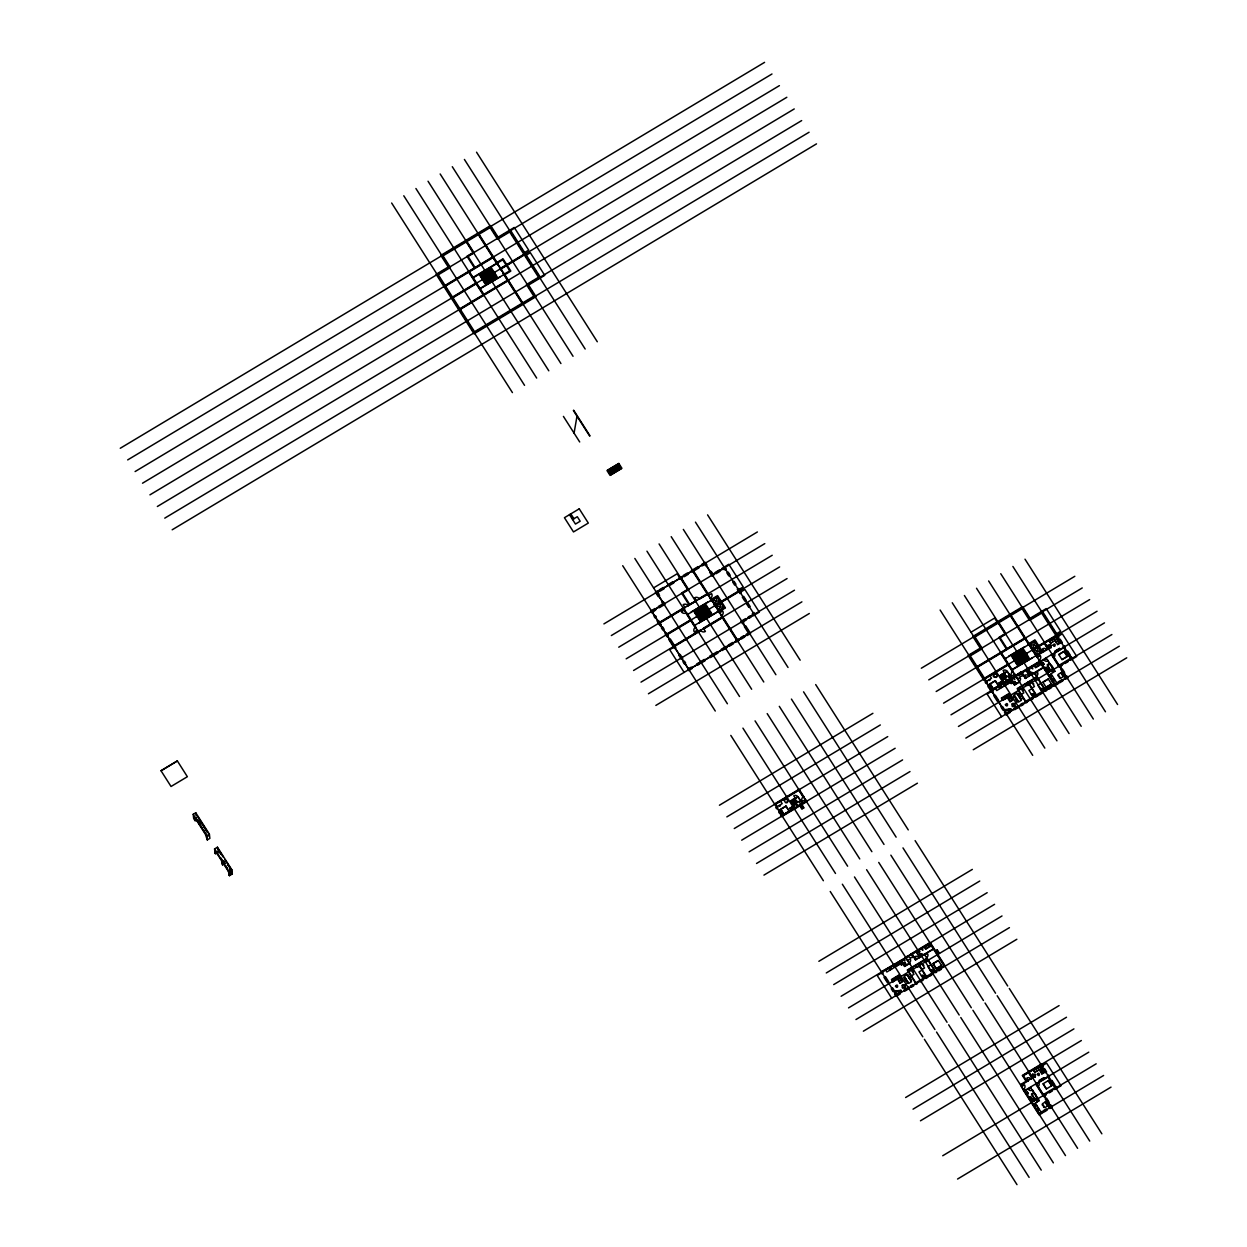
<?xml version="1.0" encoding="UTF-8"?>
<svg xmlns="http://www.w3.org/2000/svg" width="1247" height="1247" viewBox="0 0 1247 1247"><rect width="100%" height="100%" fill="white"/><g stroke="black" fill="none" stroke-linecap="round" stroke-linejoin="round"><path stroke-width="1.5" d="M1032.407 1077.112L1032.454 1074.291M1033.217 1076.551L1033.233 1074.867M1035.384 1076.348L1035.415 1075.085M1048.135 647.817L1048.181 644.995L1051.018 644.902M1048.93 647.255L1048.961 645.572L1051.003 645.463M1051.096 647.053L1051.127 645.79M909.733 977.165L909.219 977.96M910.746 978.755L909.375 978.209M1017.069 699.754L1015.682 699.676L1016.554 698.585M1017.147 693.753L1018.596 694.018M715.357 604.514L717.196 597.173L720.08 601.693L715.357 604.514L712.473 599.994L717.196 597.173M719.067 610.344L720.906 602.987L723.79 607.523L719.067 610.344L716.183 605.808L720.906 602.987M791.705 807.09L790.925 810.238L789.694 808.305L791.705 807.09L792.952 809.038L789.694 808.305M899.274 961.873L898.479 965.022L897.248 963.074L900.505 963.806L886.835 971.99L885.604 970.057M1001.029 681.719L1000.25 684.868L999.018 682.92L1001.029 681.719L1002.276 683.652L999.018 682.92M1009.166 680.426L1008.387 683.574L1007.155 681.626L1010.397 682.358L996.743 690.542L995.496 688.609M1032.797 648.845L1034.62 641.488L1037.504 646.008L1032.797 648.845L1029.913 644.309L1034.62 641.488M1036.506 654.659L1038.33 647.318L1041.214 651.838L1036.506 654.659L1033.623 650.139L1038.33 647.318M1053.762 669.343L1052.982 672.507L1051.751 670.559L1055.009 671.291L1047.979 660.879A2.93 2.821 -6.8 0 1 1044.035 659.928L1046.342 657.699M1038.05 1098.654L1037.27 1101.802L1036.039 1099.854L1039.297 1100.587L1032.5 1090.034M1016.944 700.783L1017.1 701.765L1018.144 701.453M1018.721 694.252L1017.833 694.844M905.634 978.443L904.776 979.596L906.242 979.752M1019.313 695.125L1019.687 696.06L1019.5 695.28M1014.325 695.452L1014.014 696.87L1015.167 696.434M1017.63 700.268L1016.835 701.531M1013.702 695.717L1013.951 696.839M1015.011 697.307L1015.526 696.995M484.35 282.492L490.336 278.892M698.897 619.291L704.898 615.706M1016.336 663.622L1022.322 660.022M906.475 980.126L905.821 981.233L907.161 981.218M1021.137 699.661L1021.792 698.569L1020.638 698.289M1021.527 699.411L1021.698 698.772M1048.322 664.386C1047.044 674.783 1058.656 667.457 1048.727 664.152M909.609 977.726L909.733 977.024M120.258 448.265L764.582 62.35M127.677 459.909L771.987 73.994M445.085 285.438L493.251 256.586M135.097 471.553L779.406 85.638M445.506 286.093L468.747 272.173M496.961 262.416L502.354 259.189L510.179 271.487L504.801 274.714M473.018 277.426L496.602 263.304M497.382 263.055L502.759 259.828M473.221 277.754L496.805 263.631M480.641 276.663L486.127 273.374M486.985 272.859L491.988 269.866M524.644 252.533L528.681 250.117L514.263 227.468L498.083 237.164L490.679 225.504L440.83 255.37L448.25 267.014L436.123 274.278L474.031 333.806L536.007 296.677L528.588 285.033L544.752 275.353L530.334 252.705L526.296 255.136M452.505 297.082L475.746 283.163M500.671 268.245L506.064 265.003M506.734 264.613L523.911 254.326M142.517 483.213L786.826 97.282M452.926 297.737L476.167 283.817M501.091 268.884L506.469 265.658M507.155 265.252L524.332 254.965M491.209 278.377L496.197 275.384M480.033 288.431L500.109 276.85M480.235 288.743L503.804 274.621M504.38 274.059L509.774 270.833M459.925 308.726L483.166 294.806M149.936 494.856L794.245 108.941M460.346 309.381L508.511 280.528M157.356 506.5L801.665 120.585M164.76 518.144L809.085 132.229M172.18 529.788L816.504 143.873M577.096 415.594L574.072 433.13M572.576 519.531L577.299 516.71L580.182 521.23L575.459 524.067L569.489 514.684M161.034 770.693L177.355 760.919L187.362 776.71L171.042 786.483L161.05 770.802L177.355 760.919M193.191 814.322L195.763 812.779L209.371 834.149L209.87 838.374L207.298 839.917L205.365 834.196L194.859 817.705L195.249 820.994L193.69 818.546L193.191 814.322L206.799 835.693L207.298 839.917M197.494 819.638L196.527 820.214L196.387 817.377M196.761 820.588L197.727 820.012M201.936 828.133L202.887 827.556M206.799 835.693L209.371 834.149M207.766 835.771L206.799 836.347L208 836.145M222.527 864.857L221.452 860.508L215.232 850.75L215.637 854.024L215.076 853.166L214.578 848.942L217.461 847.212L231.817 869.736L232.316 873.96L229.432 875.69L228.419 871.435L222.137 861.568L222.527 864.857L225.426 863.127M653.584 587.883L677.152 573.776L679.631 577.657M215.076 853.166L217.976 851.436M218.038 852.589L217.305 853.525M657.387 590.969L655.376 592.169L658.26 596.69M659.211 589.878L663.342 587.415M668.953 584.048L672.959 581.648M678.945 578.062L681.454 576.566M683.309 575.444L687.331 573.043M691.259 570.69L698.164 566.559M701.5 564.548L705.225 562.319L706.909 564.938M657.761 591.53L701.858 565.125M603.907 623.905L757.381 531.97M658.213 592.263L659.601 595.879M660.037 591.172L664.168 588.709M669.779 585.342L673.785 582.941M679.771 579.356L682.28 577.86M684.135 576.738L688.157 574.337M692.085 571.983L698.99 567.853M702.326 565.857L704.711 564.423L705.553 565.748M224.024 861.989L223.057 862.565L224.257 862.347M655.002 608.489L650.669 611.077L651.791 612.838M658.369 606.478L662.796 603.829L661.939 602.472M713.05 573.729L710.961 571.313M715.17 572.451L719.254 570.004M721.982 568.367L728.809 564.283L743.243 586.932L739.206 589.348M655.361 609.066L658.728 607.04M713.409 574.29L722.34 568.944M611.326 635.549L764.801 543.614M655.828 609.783L653.132 612.028M659.195 607.772L664.978 604.312L663.295 601.662M713.861 575.023L712.131 576.067L709.605 572.124M715.996 573.745L720.08 571.297M722.808 569.661L724.258 568.803L725.006 570.004M229.651 870.312L230.586 869.627C231.864 878.293 230.773 866.306 227.687 865.059M228.419 871.435L231.303 869.705L225.021 859.838M229.432 875.69L228.918 871.466L231.817 869.736M230.025 873.492C230.025 865.558 228.934 875.784 230.976 872.916M228.809 874.724L231.693 872.994L231.303 869.705M659.647 622.253L684.665 607.258M687.798 605.387L696.309 600.54M699.24 598.544L707.813 593.401M618.746 647.193L772.22 555.274M660.068 622.892L683.294 608.972M688.001 605.917L696.496 600.82L694.579 597.812A3.429 3.32 -6.8 0 1 699.302 598.872M699.427 599.074L707.548 594.445L708.249 595.536M684.572 609.908L681.439 611.794A3.429 3.32 -6.8 0 0 686.162 612.854M686.427 612.823L684.213 610.001M710.276 598.342L708.421 595.427L711.616 593.65A3.429 3.32 -6.8 0 1 710.478 598.217M711.523 599.215L716.916 595.988L724.741 608.287L719.348 611.513M687.58 614.225L688.453 614.148L687.783 614.553M711.164 600.103L710.478 600.508L711.367 600.431M688.328 613.945L691.415 612.23M707.532 602.441L710.619 600.727M711.928 599.869L717.321 596.643M695.187 613.477L700.674 610.188M701.547 609.658L706.55 606.666M667.067 633.897L690.308 619.977M715.232 605.044L720.626 601.818M721.296 601.413L738.473 591.125M626.165 658.837L779.64 566.917M667.472 634.536L690.713 620.616M715.638 605.699L721.031 602.457M721.701 602.067L738.879 591.779M740.843 591.935L744.895 589.519L759.314 612.152L753.017 615.94M705.771 615.176L710.759 612.199M694.595 625.23L695.467 625.152L694.797 625.558M695.327 624.934L718.366 611.435M714.578 613.524L717.617 611.7M718.942 610.874L724.336 607.648M695.608 627.241L697.167 630.327M719.519 612.823L722.714 611.046A3.429 3.32 -6.8 0 1 721.577 615.613M697.463 630.156L694.283 631.933A3.429 3.32 -6.8 0 1 695.421 627.366M721.436 615.831L719.815 612.651M674.487 645.541L697.728 631.621M700.331 630.062L698.398 631.216L697.65 630.047M703.464 628.176L721.982 617.094L721.249 615.94M633.585 670.481L787.06 578.561M674.892 646.18L700.752 630.701M703.885 628.831L723.057 617.343M673.754 647.318L669.717 649.734L684.135 672.382M745.597 618.59L740.983 621.349L742.495 623.734M748.169 617.047L750.32 615.769M752.19 614.646L752.565 613.243M641.005 682.125L794.479 590.205M746.049 619.323L752.642 615.379M746.407 619.884L743.15 621.848L743.836 622.923M748.979 618.341L751.146 617.062M691.462 667.098L688.952 668.236M696.621 664.012L698.85 662.687M699.832 662.095L704.321 659.398M709.512 656.296L717.181 651.698M721.296 649.235L726.3 646.242M728.217 645.089L732.566 642.486M735.605 640.662L738.505 638.932M740.562 637.685L743.836 635.736M746.267 634.271L748.403 633.008L744.303 626.571M648.424 693.768L801.899 601.849M691.929 667.831L746.735 635.004M692.288 668.392L688.593 670.605L687.596 669.047M697.432 665.306L699.676 663.981M700.658 663.388L705.147 660.692M710.338 657.59L718.007 652.992M722.122 650.529L727.126 647.536M729.043 646.382L733.392 643.779M736.431 641.956L739.331 640.225M741.388 638.994L744.662 637.03M747.093 635.565L750.569 633.492L745.644 625.76M655.844 705.428L809.319 613.493M971.008 632.213L994.592 618.091L997.054 621.972M921.33 668.221L1074.82 576.301M719.425 805.235L872.9 713.315M928.75 679.864L1082.24 587.945M977.071 666.568L1025.237 637.716M726.845 816.894L880.32 724.959M936.17 691.508L1089.644 599.589M977.492 667.207L1000.733 653.288M1028.946 643.546L1034.34 640.319L1042.165 652.602L1036.787 655.828M1005.004 658.556L1005.893 658.478L1005.222 658.884M1024.878 646.647L1008.714 656.327L1028.042 645.042M1028.588 644.434L1027.918 644.839L1028.791 644.761M1005.752 658.26L1008.854 656.546M1029.367 644.185L1034.745 640.958M1012.626 657.793L1018.113 654.504M1018.986 653.989L1023.974 650.996M1056.63 633.663L1060.667 631.247L1046.249 608.598L1030.084 618.278L1022.665 606.634L972.816 636.5L980.236 648.144L968.108 655.408L983.945 680.27M984.491 678.212L1007.732 664.292M1032.656 649.36L1038.05 646.133M1038.72 645.728L1055.897 635.44M734.265 828.538L887.739 736.603M943.589 703.152L1097.064 611.233M775.587 804.237L798.828 790.317M984.912 678.867L1008.153 664.947M1033.077 650.014L1038.455 646.788M1039.141 646.382L1056.318 636.095M784.472 799.327L785.345 798.813M993.797 673.957L994.67 673.427M1049.101 640.833L1056.147 636.609M984.849 679.864L985.691 681.922M1049.912 641.02L1055.773 637.498L1059.327 642.844M1058.282 636.251L1062.319 633.835L1076.753 656.483L1070.44 660.255M993.376 675.765L993.812 676.965L993.36 676.123M777.13 806.669L782.181 803.629L780.638 801.213M986.455 681.283L991.505 678.259L989.962 675.827M1023.195 659.507L1028.183 656.514M1050.629 643.218L1052.858 641.784M1053.154 641.613L1057.051 639.275M779.593 805.921L780.404 805.437M989.728 680.067L988.918 680.55L989.791 680.114M779.609 805.998L780.466 805.484M786.732 802.865L787.59 802.351M986.845 682.997L988.575 686.427M996.057 677.495L996.914 676.965M795.056 807.775L790.676 800.886L795.227 798.127M795.383 798.345L793.762 795.804A2.93 2.821 -6.8 0 1 797.784 796.708L802.632 803.239M1004.552 672.741L1001.964 674.237L1006.391 681.189M795.274 798.407L797.971 796.786M1002.011 674.3L1000 675.515L1004.381 682.39M798.064 796.802L793.528 799.53L797.753 806.154M1056.334 642.236L1058.22 641.114M793.638 799.701L794.853 798.984M1002.962 674.331L1004.178 673.598M1012.018 669.545L1032.095 657.98M1036.366 655.189L1041.759 651.963M1012.221 669.873L1035.805 655.751M1042.632 651.885L1047.698 648.861L1044.191 643.358M795.648 800.527L794.105 799.701M1004.973 675.141L1003.43 674.331M780.762 809.817L779.983 810.285L780.918 811.968M794.698 801.369L795.913 800.652M989.307 684.915L990.087 684.432M1004.022 675.999L1005.238 675.266M1059.28 643L1057.55 644.574M792.25 803.364L794.261 802.148M795.118 801.65L797.269 801.229L795.835 802.803M1001.575 677.978L1003.586 676.778M1004.443 676.279L1006.61 675.858L1005.16 677.417M1012.58 671.494L1014.497 674.502M1057.721 644.605L1060.262 643.078M781.074 812.015L781.869 811.532M990.399 686.629L991.194 686.162M796.022 803.162L798.781 801.509M1005.347 677.791L1008.106 676.139M781.51 812.701L782.305 812.218M793.482 805.297L795.492 804.097M989.947 687.861L990.71 689.061M991.63 686.848L990.835 687.315L991.77 689.014M1002.806 679.927L1004.833 678.711M1014.731 674.222L1011.598 676.108A3.429 3.32 -6.8 0 1 1012.735 671.525M1038.922 660.255L1039.406 661.409L1020.888 672.507M782.617 814.416L783.397 813.948L782.461 812.265M991.942 689.045L992.721 688.578M800.371 804.362L797.815 805.889L796.241 803.442M1007.14 680.519L1009.696 678.992M782.586 815.242L805.827 801.322M991.911 689.856L1015.152 675.936M1017.755 674.393L1015.822 675.531L1014.98 674.206M741.684 840.182L895.159 748.262M951.009 714.812L1104.483 622.877M1018.051 674.861L1021.184 672.975M806.404 801.868L783.007 815.881L779.297 810.067L786.031 806.03L789.32 811.205M992.331 690.511L1018.16 675.032M1021.293 673.162L1046.404 658.51M1063.738 647.739L1051.938 654.8L1058.75 665.477M991.194 691.633L987.141 694.065L1001.575 716.698M1013.328 678.399L1014.388 677.76M1051.767 655.158L1054.479 653.677A2.93 2.821 -6.8 0 1 1053.512 657.559L1053.356 657.652M1031.3 667.675L1032.36 667.036M992.565 691.991L994.42 695.623M1028.245 670.605L1029.289 669.982M1028.105 670.87L1029.601 669.966M1041.635 663.451L1042.851 662.734M1042.835 663.014L1042.102 663.451L1043.645 664.277M1041.261 664.324L1035.54 667.753L1034.09 665.493M1017.63 678.851L1020.093 677.511A2.93 2.821 -6.8 0 1 1019.126 681.392M1065.468 650.466L1058.734 654.504L1062.023 659.679L1068.757 655.641M802.039 808.508L803.38 807.697L800.184 805.593L802.039 808.508L801.525 804.783L803.582 808.025M1011.364 683.122L1012.704 682.327L1009.509 680.223L1011.364 683.122L1010.849 679.412L1014.466 685.071M1048.275 660.832L1046.389 658.385M1058.968 654.535L1064.034 651.495L1067.183 656.436L1062.101 659.476M1013.25 682.452L1011.223 683.652L1008.963 680.098M1013.624 682.296L1014.84 681.579M1064.657 651.745L1065.452 651.277M1014.824 681.86L1014.092 682.296L1015.635 683.122M1042.695 665.119L1043.91 664.402M1014.684 683.964L1015.9 683.247M1065.749 653.475L1066.544 653.007L1065.608 651.308M1014.933 684.338L1019.469 681.626M1025.205 678.197L1029.04 676.264M1043.225 667.394L1028.791 676.108A2.93 2.821 -6.8 0 0 1024.831 675.282L1026.437 677.822L1025.408 678.524L1021.589 672.538M1049.522 663.404L1047.153 664.822L1050.66 670.309M1030.786 675.219L1043.427 667.722M1066.185 654.161L1066.98 653.693M1044.534 667.644L1046.701 667.223L1045.267 668.782M1034.807 673.801L1037.442 672.227A2.93 2.821 -6.8 0 1 1036.475 676.108M1067.292 655.891L1068.087 655.408M1045.095 669.623L1047.121 668.408L1049.382 671.977M1046.997 668.938L1045.641 669.748L1048.852 671.852L1047.496 672.663L1046.997 668.938L1048.852 671.852M1001.45 698.008L1008.496 693.784M1002.276 698.18L1008.122 694.673M998.255 700.908L1001.575 706.862M1018.238 689.544L1020.763 688.032L1023.849 692.88L1021.324 694.392M1028.853 683.185L1031.378 681.673L1034.464 686.536L1031.939 688.048M1048.633 671.525L1053.014 668.906M1058.407 665.68L1070.534 658.416L1063.005 646.601M1049.179 671.65L1053.232 669.234L1047.916 660.91M1064.439 662.734L1061.758 664.791M749.104 851.826L902.579 759.906M958.429 726.455L1111.903 634.52M1003.336 700.081L1005.207 698.959M1005.503 698.788L1009.4 696.45M1002.978 700.393L1002.229 698.336M1062.07 665.275L1060.885 666.631M1064.954 663.544L1068.102 661.658M1060.433 667.036L1061.509 669.452M1055.009 671.291L1050.956 673.707L1056.739 682.764M1008.683 699.411L1010.569 698.273M1049.226 675.36L1051.237 674.159M1011.629 700.175L1009.899 701.749M1050.457 677.308L1052.484 676.092M1010.07 701.78L1012.611 700.253M1031.893 688.703L1028.869 690.526L1032.984 696.995M1040.824 683.356L1037.785 685.18L1041.915 691.649M1043.053 682.218L1048.197 679.147M1019.204 696.995L1020.607 696.73L1020.062 697.977M1061.259 672.554L1062.366 671.899M1051.985 679.397L1053.544 678.462L1054.775 680.41L1053.232 681.33M1053.481 678.727L1052.421 679.366L1053.45 680.987L1054.51 680.348M1062.085 673.848L1063.099 673.24M1065.842 676.264L1064.096 672.788M1003.913 709.777L1005.331 712.006M1018.316 701.36L1017.552 701.718M1062.912 675.141L1063.925 674.549M1032.422 694.641L1033.124 696.465L1035.478 695.062L1034.651 693.768M1032.968 694.766L1032.345 693.8L1031.331 694.408L1034.994 693.566M1041.9 689.42L1041.276 688.453L1040.263 689.061L1043.91 688.219M1046.155 687.097L1051.299 684.011M1046.763 687.035L1048.353 686.084L1049.008 686.879M1049.273 685.538L1050.862 684.587M1042.04 691.119L1044.394 689.716L1043.583 688.422M1048.961 687.035L1047.371 687.985L1046.732 687.191M1049.88 686.489L1051.47 685.538L1051.034 684.619M1009.415 711.117L1006.547 712.832L1005.83 711.71M1013.873 708.436L1018.534 705.646M1020.28 704.602L1022.805 703.09M1025.143 701.687L1057.705 682.187M1058.828 681.517L1062.008 679.615M1064.704 677.994L1065.343 676.56M1020.592 705.085L1019.048 706.457M1025.455 702.17L1023.413 703.838M1029.851 699.988L1027.045 701.671M1035.337 696.247L1032.781 698.242M1038.907 694.111L1037.769 695.249M1045.251 690.76L1041.323 693.114M1048.368 688.905L1046.436 690.059M1059.139 682L1058.22 682.997M1065 678.477L1062.522 680.426M756.524 863.47L909.998 771.55M965.848 738.099L1119.323 646.18M1010.241 712.411L1006.017 714.936L1004.49 712.505M1014.699 709.73L1019.36 706.94M1021.106 705.896L1023.631 704.384M1025.969 702.981L1027.357 702.155M1030.162 700.471L1032.984 698.788M1035.852 697.057L1037.972 695.795M1039.421 694.922L1041.635 693.597M1045.563 691.259L1046.654 690.604M1048.665 689.388L1051.268 687.83M1054.183 686.084L1058.516 683.481M1059.654 682.81L1062.818 680.909M1065.515 679.288L1067.993 677.807L1066.684 675.749M763.943 875.113L917.418 783.194M973.268 749.743L1126.742 657.824M818.858 961.312L972.333 869.393M826.278 972.956L979.752 881.037M833.697 984.6L987.172 892.681M905.93 956.979L907.847 955.841M910.98 953.955L929.498 942.857M841.117 996.259L994.592 904.324M882.424 971.959L908.268 956.48M911.386 954.61L930.589 943.106M903.436 959.847L904.48 959.208M921.408 949.123L922.453 948.484M918.353 952.053L919.398 951.43M918.197 952.318L919.709 951.414M931.353 945.772L925.633 949.201L924.198 946.941M907.551 960.549L910.201 958.959A2.93 2.821 -6.8 0 1 909.234 962.84M901.456 964.586L902.812 963.775L899.601 961.671L901.456 964.586L900.958 960.86L904.558 966.519M903.342 963.9L901.332 965.1L899.056 961.546M903.716 963.744L904.932 963.027M904.932 963.308L904.184 963.744L905.727 964.57M904.776 965.412L905.992 964.695M905.026 965.802L909.577 963.074M915.298 959.644L916.467 959.379M933.317 948.842L919.164 957.774L920.987 956.605L919.366 954.064A2.93 2.821 -6.8 0 1 923.388 954.968M911.697 953.986L915.501 959.972L918.977 957.696M920.894 956.465L923.419 955.031M909.78 963.401L905.228 966.113L901.628 960.455M933.52 949.17L923.404 954.781M924.791 955.186L926.724 957.602M935.203 951.071L937.214 949.855L939.49 953.425M937.089 950.385L935.749 951.196L938.944 953.3L937.604 954.111L937.089 950.385L938.944 953.3M891.558 979.456L898.588 975.232M892.369 979.628L898.23 976.12M908.33 970.992L910.871 969.48L913.957 974.328L911.432 975.84M918.945 964.632L921.471 963.12L924.557 967.984L922.032 969.496M848.537 1007.903L1002.011 915.968M893.429 981.529L895.315 980.407M895.595 980.236L899.492 977.897M893.07 981.841L892.322 979.783M907.317 974.967L908.782 975.138L907.925 976.292M898.791 980.859L900.661 979.721M899.757 982.807L901.737 981.623M900.163 983.228L902.719 981.701L898.76 975.263M906.32 979.519L905.228 979.815M922.001 970.15L918.961 971.974L923.092 978.443M930.917 964.804L927.893 966.628L932.008 973.096M938.29 960.595L933.161 963.666L936.263 968.545L941.391 965.459M909.297 978.443L910.388 978.147M907.722 981.716L906.85 982.823L908.237 982.901M908.408 982.807L907.457 983.15M911.323 981.249L911.386 979.799M922.531 976.089L923.216 977.913L925.57 976.51L924.744 975.216M923.061 976.214L922.453 975.248L921.439 975.855L925.087 975.014M931.992 970.867L931.369 969.901L930.371 970.509L934.019 969.667M938.461 967.532L936.871 968.483L937.308 969.402L939.069 968.483M939.381 966.986L940.971 966.035M932.148 972.566L934.502 971.164L933.676 969.87M939.973 967.937L941.579 966.986M899.508 992.565L896.64 994.28L895.923 993.158M903.981 989.884L908.627 987.094M910.388 986.05L912.898 984.538M915.251 983.135L944.805 965.427L930.184 942.467M855.956 1019.547L1009.431 927.628M900.334 993.859L896.125 996.384L894.582 993.953M904.808 991.178L909.453 988.388M911.214 987.343L913.724 985.831M916.062 984.429L917.449 983.602M920.255 981.919L923.076 980.236M925.96 978.505L928.08 977.243M929.529 976.37L931.727 975.045M935.655 972.707L936.746 972.052M938.773 970.836L941.36 969.278M863.376 1031.191L1016.851 939.272M905.618 1097.516L1059.093 1005.596M913.038 1109.16L1066.512 1017.24M920.457 1120.804L1073.932 1028.884M1022.54 1075.756L1081.352 1040.528M1023.413 1075.678L1040.59 1065.39M1033.389 1070.129L1040.434 1065.904M1034.199 1070.316L1040.06 1066.793M1042.57 1065.546L1046.607 1063.13L1061.026 1085.778L1054.728 1089.551M1035.275 1072.202L1037.145 1071.079M1037.426 1070.908L1041.339 1068.57M1040.622 1071.532L1042.492 1070.409M1026.047 1081.258L1020.654 1084.485L1021.839 1086.34M1026.92 1081.18L1031.97 1078.156L1028.479 1072.654M1021.075 1085.139L1026.452 1081.897L1022.337 1075.428M1028.463 1080.635L1027.123 1081.508L1023.008 1075.039L1040.185 1064.735L1041.806 1067.292M1041.588 1073.48L1043.568 1072.295L1040.232 1066.84M1042.009 1073.901L1044.55 1072.389M1023.21 1089.551L1021.355 1086.636L1024.535 1084.859A3.429 3.32 -6.8 0 1 1023.397 1089.426M1023.896 1091.031L1088.771 1052.172M1048.01 1077.034L1036.226 1084.095L1043.022 1094.772M1030.973 1087.649L1028.323 1089.223A2.93 2.821 -6.8 0 0 1032.345 1090.127L1032.563 1090.127M1036.117 1084.563L1038.767 1082.973A2.93 2.821 -6.8 0 1 1037.8 1086.854M1025.922 1092.746L1027.138 1092.029M1027.123 1092.31L1026.39 1092.746L1027.933 1093.572M1049.756 1079.762L1043.022 1083.799L1046.311 1088.974L1053.045 1084.937M1026.982 1094.414L1028.198 1093.697M1048.945 1081.04L1049.725 1080.572L1050.862 1082.147M1050.036 1082.77L1050.831 1082.302M1033.794 1092.699L1031.44 1094.118L1034.948 1099.62M1051.268 1082.988L1050.473 1083.456L1051.408 1085.139M1028.822 1096.939L1030.988 1096.518L1029.554 1098.077M1051.58 1085.186L1052.359 1084.703M1029.383 1098.919L1031.409 1097.719L1033.669 1101.272M1031.269 1098.233L1029.928 1099.043L1033.124 1101.148L1031.783 1101.958L1031.269 1098.233L1033.124 1101.148M1032.921 1100.82L1037.301 1098.202M1042.695 1094.975L1054.822 1087.711L1047.293 1075.896M1033.467 1100.945L1037.504 1098.529L1030.505 1087.524L1024.099 1091.359L1038.33 1113.68L1041.978 1111.482M942.716 1155.751L1096.191 1063.816M1046.358 1094.57L1045.157 1095.926M1049.241 1092.84L1052.39 1090.954M1044.659 1096.238L1045.734 1098.654M1039.297 1100.587L1035.244 1103.003L1041.011 1112.075M1033.514 1104.655L1035.524 1103.455M1034.745 1106.603L1036.771 1105.388M1045.547 1101.865L1046.654 1101.195M1036.273 1108.692L1037.831 1107.757L1039.063 1109.705L1037.52 1110.625M1046.373 1103.159L1047.386 1102.551M1048.446 1102.177L1050.068 1105.466M1047.199 1104.452L1048.213 1103.844M1038.782 1109.643L1037.738 1110.282L1036.693 1108.661M1048.026 1105.746L1049.132 1105.076L1045.298 1099.059M1043.116 1110.812L1046.28 1108.91M1048.976 1107.289L1049.631 1105.855M1038.735 1114.335L1103.611 1075.475M1039.141 1114.974L1042.804 1112.776M1043.942 1112.106L1047.106 1110.204M1049.803 1108.583L1052.281 1107.102L1050.972 1105.045M957.556 1179.039L1111.03 1087.119M908.642 976.448L909.281 976.51M1015.526 698.585L1015.214 698.398M904.574 978.396L903.67 977.726L904.418 976.9M1012.159 703.557L1014.871 703.339L1015.214 706.254L1012.393 706.597M1012.205 704.119L1014.123 703.963M1012.346 706.02L1014.279 705.864M902.251 985.005L904.979 984.787M902.298 985.566L904.231 985.411M902.438 987.468L904.371 987.312L904.356 985.52M902.485 988.045L905.197 987.827M1049.039 647.364L1050.972 647.38M1048.244 647.926L1050.972 647.941M1032.578 1074.181L1035.306 1074.197M1033.358 1074.758L1035.291 1074.774M1033.327 1076.66L1035.259 1076.675M1032.532 1077.221L1035.259 1077.252M1029.913 644.309L1037.504 646.008M1033.623 650.139L1041.214 651.838M712.473 599.994L720.08 601.693M716.183 605.808L723.79 607.523M1018.456 693.41L1017.303 693.659M1025.003 559.186L1117.577 704.508M1042.196 611.03L1058.874 637.186M1060.168 639.212L1062.35 642.657M1064.346 645.79L1065.25 647.193M1067.728 651.105L1070.503 655.454M1071.329 656.733L1072.701 658.899M1012.876 566.45L1105.466 711.772M1057.518 637.996L1041.681 613.119L1029.554 620.383L1022.135 608.739L974.983 636.983L982.402 648.627L970.275 655.891L987.297 682.608M1058.812 640.023L1061.01 643.468M1056.303 636.656L1060.309 642.922M1067.136 653.724L1068.118 655.252M1069.832 659.507L1067.806 661.175M1064.611 651.9L1065.593 653.444M1066.154 654.316L1067.12 655.844M1053.855 638.651L1056.1 642.189M1056.287 642.454L1057.362 644.153M1051.844 639.867L1052.92 641.566M1049.88 641.176L1051.034 642.969M1049.07 640.989L1050.457 643.187M1062.35 668.953L1064.611 672.492M1000.749 573.714L1093.338 719.036M1044.518 643.156L1048.228 648.97L1042.851 652.197L1035.01 639.914M1051.408 654.675L1059.529 667.441M1061.01 669.764L1064.844 675.78L1063.738 676.435L1061.228 672.725M1062.273 671.946L1064.751 675.843M1046.669 649.843L1046.529 649.625A2.93 2.821 -6.8 0 0 1042.554 648.799L1044.113 651.448M1057.861 675.36L1058.391 676.186M1059.077 677.277L1059.607 678.119M1043.053 662.765L1043.973 664.199M1043.053 663.061L1043.692 664.059M1044.768 667.597L1045.407 668.61M1011.021 615.394L1030.131 645.4M1032.204 648.643L1035.431 654.083M1035.602 653.974L1037.551 657.044M1039.468 660.053L1054.713 683.98M1029.975 645.51L1032.033 648.736M988.637 580.977L1081.211 726.3M1010.351 615.8L1024.566 638.121M1039.811 662.063L1054.042 684.385M1053.871 685.601L1051.05 687.284M1052.359 685.382L1048.244 678.914L1042.851 682.14L1046.966 688.625M1022.93 648.269L1026.016 653.116M1026.64 654.083L1029.726 658.946M1022.197 648.705L1025.283 653.568M1025.907 654.535L1028.993 659.382M1021.449 649.157L1024.535 654.005M1025.159 654.971L1028.245 659.834M1032.313 666.818L1032.734 668.906L1031.129 667.535M1020.716 649.593L1023.803 654.441M1024.426 655.423L1027.512 660.271M1019.968 650.046L1023.054 654.893M1023.678 655.86L1026.764 660.723M1034.667 672.975L1045.282 689.622M1034.324 673.177L1036.693 676.887L1017.162 688.593L1025.408 701.531M1044.939 689.825L1036.912 677.215L1017.708 688.718L1025.751 701.328M1036.553 676.981L1038.112 679.631A2.93 2.821 -6.8 0 1 1034.09 678.727M1019.22 650.482L1022.322 655.33M1022.93 656.312L1026.032 661.159M1018.487 650.934L1021.574 655.782M1022.197 656.748L1025.283 661.596M1028.9 668.61L1029.632 669.764M1018.659 652.805L1020.841 656.218M1022.369 658.619L1024.551 662.048M1029.352 669.764L1027.575 669.842L1028.027 670.559M998.894 622.658L1006.111 633.99L1000.047 637.607L1007.046 648.611M976.51 588.241L1069.084 733.563M998.224 623.064L1005.02 633.741L998.956 637.373L1006.376 649.017M1030.879 675.157L1029.258 672.616A2.93 2.821 -6.8 0 1 1033.28 673.52M1016.258 652.259L1019.36 657.107M1019.968 658.089L1023.07 662.936L1021.542 657.153M1027.169 669.639L1027.902 670.808M1030.614 674.954L1028.869 675.999M1015.526 652.695L1018.612 657.559M1019.235 658.525L1022.322 663.373M1026.343 670.138L1029.741 675.469M1026.016 670.34L1029.414 675.671M1014.777 653.147L1017.879 657.995M1018.487 658.977L1021.589 663.825M1014.045 653.584L1017.131 658.447M1017.755 659.414L1020.841 664.261M1033.28 683.309L1033.81 684.151M1013.297 654.036L1016.383 658.884M1017.006 659.85L1020.093 664.713M1012.564 654.472L1015.65 659.336M1016.274 660.302L1019.36 665.15M1011.816 654.924L1014.902 659.772M1015.526 660.739L1018.612 665.602M1011.083 655.361L1014.17 660.224M1014.793 661.191L1017.879 666.038M1021.932 672.336L1025.533 677.994M1028.323 682.358L1036.351 694.969M1027.98 682.561L1036.023 695.187M1027.622 682.327L1029.165 684.977A2.93 2.821 -6.8 0 1 1025.143 684.073M1020.888 672.757L1022.805 675.765A3.429 3.32 -6.8 0 1 1018.082 674.705M1013.063 671.198L1001.403 652.898L1024.987 638.776L1037.13 657.434L1040.263 655.563A3.429 3.32 -6.8 0 1 1039.125 660.131M1016.071 676.279L1019.672 681.953L1015.136 684.665L1011.52 679.007M964.383 595.505L1056.957 740.827M1000.312 652.649L1012.393 671.603M1014.31 674.611L1015.572 676.591M1022.665 689.669L1023.195 690.511M1014.341 677.542L1014.762 679.631L1013.156 678.259M1015.042 681.61L1015.962 683.044M1015.042 681.906L1015.682 682.904M1011.956 677.854L1007.046 671.245A2.93 2.821 -6.8 0 0 1003.087 670.434L1004.708 672.975L1007.295 671.416L1002.853 674.144L1007.077 680.784M1011.613 678.056L1007.202 671.478M1010.99 678.882L1014.793 684.868M1008.324 676.186L1010.023 678.836M1008.262 676.451L1009.743 678.773M1004.381 673.629L1005.3 675.079M1004.381 673.941L1005.02 674.939M1004.661 676.233L1005.316 677.246M1002.307 674.035L1006.734 680.987M1016.383 698.679L1015.635 699.567M1005.3 682.733L1006.547 684.665M952.256 602.769L1044.83 748.091M996.977 673.926L997.506 674.752M1003.289 683.948L1004.521 685.881M1008.652 693.815L1012.658 700.097M1008.293 694.704L1011.676 700.019M1001.435 687.128L1000.78 686.115L999.096 687.113L999.751 688.141M1006.204 695.826L1008.464 699.349M1008.636 699.629L1009.711 701.328M1014.092 708.982L1010.023 711.866M998.644 685.819L995.355 680.644L988.622 684.681L993.017 691.586M1004.194 697.026L1005.269 698.741M1001.419 698.164L1002.806 700.346M990.258 684.478L991.225 686.006M991.786 686.879L992.768 688.406M989.261 685.071L990.243 686.598M995.262 695.125L998.707 700.518M1002.479 706.441L1004.349 709.387M940.129 610.032L1032.703 755.355M985.192 682.234L985.941 683.403M988.06 686.738L989.042 688.266M989.869 689.56L991.661 692.397M993.921 695.935L997.351 701.313M1001.138 707.252L1003.009 710.182M476.541 152.196L597.297 341.756M707.579 514.871L800.153 660.193M815.678 684.572L908.252 829.894M915.111 840.634L1007.685 985.972M1009.291 988.481L1101.865 1133.819M510.21 229.9L540.715 277.769M724.772 566.699L726.362 569.193M728.232 572.139L730.134 575.116M734.109 581.367L735.948 584.251M738.614 588.444L741.404 592.793M743.68 596.362L746.205 600.353M748.013 603.174L750.133 606.51M753.905 612.433L755.277 614.584M1041.526 1063.94L1043.162 1066.481M1044.456 1068.508L1046.638 1071.952M1048.633 1075.085L1049.522 1076.488M1052.016 1080.401L1054.791 1084.75M1055.617 1086.043L1056.988 1088.195M464.414 159.445L585.17 349.02M695.452 522.134L788.026 667.457M803.551 691.836L896.125 837.158M902.984 847.898L995.558 993.22M997.164 995.745L1089.738 1141.083M726.892 572.95L728.794 575.927M732.768 582.178L734.608 585.061M737.273 589.239L740.048 593.603M742.324 597.173L744.864 601.148M746.657 603.984L748.792 607.32M1043.1 1069.318L1045.298 1072.763M1040.59 1065.951L1044.581 1072.217M1051.424 1083.019L1052.406 1084.547M1048.898 1081.211L1049.88 1082.739M1048.322 1080.79L1051.455 1085.732M1038.143 1067.946L1040.388 1071.485M1040.559 1071.75L1041.837 1073.87M1043.645 1078.265L1039.733 1080.744M1036.117 1069.162L1037.208 1070.861M1043.24 1083.83L1046.389 1088.771M1034.168 1070.472L1034.901 1072.514L1033.342 1070.285M1046.638 1098.248L1048.883 1101.787M452.287 166.708L573.043 356.283M683.325 529.398L775.899 674.721M791.424 699.084L884.014 844.422M890.857 855.161L983.431 1000.484M985.036 1003.009L1077.611 1148.331M706.145 565.39L710.198 571.765M743.087 623.375L744.88 626.212M1028.806 1072.451L1032.516 1078.281L1030.817 1078.92M1035.68 1083.97L1043.817 1096.736M1046.56 1101.257L1049.039 1105.138M1045.5 1102.021L1047.854 1105.699M1028.385 1080.744L1026.842 1078.094A2.93 2.821 -6.8 0 1 1030.864 1078.998M1042.133 1104.655L1042.663 1105.497M1043.365 1106.588L1043.895 1107.414M503.024 258.784L510.849 271.082M717.586 595.583L725.411 607.881M1027.341 1092.06L1028.261 1093.494M1027.341 1092.356L1027.98 1093.354M1029.056 1096.892L1029.695 1097.906M479.035 234.265L498.145 264.27M500.203 267.513L501.543 269.617M503.617 272.844L522.727 302.85M693.597 571.079L708.92 595.131M710.837 598.139L712.707 601.085M716.105 606.416L712.536 601.179M718.163 609.658L720.002 612.526M721.919 615.535L737.289 639.664M1023.756 1089.348L1039 1113.275M497.974 264.38L500.047 267.606M501.388 269.711L503.445 272.953M715.934 606.525L718.007 609.752M440.16 173.972L560.932 363.547M671.198 536.662L763.772 681.984M779.297 706.348L871.887 851.685M878.73 862.425L971.304 1007.747M972.909 1010.273L1065.499 1155.595M478.365 234.67L492.581 256.991M497.475 264.676L492.986 257.646L469.418 271.768L483.836 294.401L507.42 280.294L502.931 273.249M499.533 267.918L500.873 270.022M507.825 280.934L522.057 303.255M692.927 571.485L707.143 593.806M710.167 598.544L712.037 601.49M714.095 604.717L715.435 606.821M717.493 610.064L719.332 612.932M722.387 617.748L736.603 640.07M929.919 943.511L944.135 965.833M1023.086 1089.753L1023.693 1090.72M942.451 966.83L938.336 960.361L932.943 963.588L937.074 970.072M714.671 613.649L698.491 623.329M618.091 463.884L621.193 468.747M617.359 464.336L620.445 469.184M490.944 267.139L494.03 271.986M494.654 272.953L497.74 277.816M705.506 603.938L708.592 608.801M709.216 609.767L712.302 614.615M616.61 464.772L619.712 469.636M490.196 267.575L493.298 272.438M493.906 273.405L497.007 278.252M704.758 604.39L707.86 609.237M708.467 610.204L711.569 615.067M615.878 465.225L618.964 470.072M489.463 268.027L492.549 272.875M493.173 273.841L496.259 278.705M704.025 604.826L707.111 609.689M707.735 610.656L710.821 615.504M615.13 465.661L618.231 470.524M922.406 948.266L922.827 950.354L921.221 948.983M488.715 268.464L491.817 273.327M492.425 274.293L495.527 279.141M703.277 605.278L706.379 610.126M706.987 611.092L710.089 615.956M614.397 466.113L617.483 470.961M926.708 957.478L935.375 971.07M487.982 268.916L491.069 273.763M491.692 274.73L494.778 279.593M702.544 605.715L705.631 610.578M706.254 611.544L709.34 616.392M613.649 466.549L616.751 471.397M924.432 954.625L927.55 953.674A2.93 2.821 -6.8 0 1 926.583 957.556M926.427 957.649L926.802 958.335L907.27 970.041L915.501 982.979M935.047 971.273L927.004 958.662L907.8 970.166L915.844 982.776M926.661 958.429L928.204 961.078A2.93 2.821 -6.8 0 1 924.183 960.174M487.234 269.352L490.336 274.215M490.944 275.182L494.046 280.029M701.796 606.167L704.882 611.014M705.506 611.981L708.592 616.844M612.916 467.002L616.002 471.849M486.501 269.804L489.588 274.652M490.211 275.618L493.298 280.481M701.063 606.603L704.15 611.466M704.773 612.433L707.86 617.281M612.168 467.438L615.254 472.286M918.992 950.058L919.74 951.212M485.925 270.505L487.421 275.961M486.673 271.675L488.855 275.104M490.383 277.489L492.565 280.918M611.435 467.89L614.522 472.738M701.219 608.474L703.402 611.903M704.929 614.303L707.111 617.733M919.444 951.212L917.683 951.29L918.135 952.007M466.908 241.528L474.125 252.86L468.061 256.492L475.06 267.481M681.47 578.343L688.687 589.66L682.623 593.291L689.622 604.296M428.033 181.236L548.805 370.811M659.071 543.926L751.66 689.248M767.186 713.611L859.76 858.934M866.603 869.689L959.177 1015.011M960.782 1017.536L1053.372 1162.859M573.698 410.263L589.971 435.811M610.687 468.326L613.773 473.174M466.238 241.934L473.034 252.611L466.97 256.243L474.39 267.887M573.355 410.466L589.644 436.014M680.8 578.748L687.596 589.426L681.532 593.042L688.952 604.701M484.272 271.129L487.359 275.977M487.982 276.959L491.069 281.806M698.834 607.944L701.921 612.791L700.393 607.008M702.544 613.758L705.631 618.621L704.103 612.823M609.939 468.778L613.041 473.626M917.262 951.087L918.01 952.256M483.54 271.581L486.626 276.429M487.25 277.395L490.336 282.258M609.206 469.215L612.293 474.063M698.086 608.38L701.188 613.228M701.796 614.21L704.898 619.058M916.451 951.586L919.85 956.917M916.109 951.788L919.507 957.119M482.792 272.017L485.878 276.865M486.501 277.847L489.588 282.695M697.354 608.832L700.44 613.68M701.063 614.646L704.15 619.494M608.458 469.651L611.56 474.515M923.372 964.757L923.902 965.599M482.059 272.47L485.145 277.317M485.769 278.284L488.855 283.131M696.605 609.269L699.707 614.116M700.315 615.098L703.417 619.946M607.725 470.103L610.812 474.951M481.311 272.906L484.397 277.754M485.021 278.736L488.107 283.583M695.873 609.721L698.959 614.568M699.583 615.535L702.669 620.383M480.563 273.358L483.665 278.206M484.272 279.172L487.374 284.02M695.125 610.157L698.226 615.005M698.834 615.987L701.936 620.835M479.83 273.794L482.916 278.642M483.54 279.624L486.626 284.472M694.392 610.594L697.478 615.457M698.102 616.423L701.188 621.271M916.545 959.27L914.924 956.73A2.93 2.821 -6.8 0 1 918.945 957.634M912.025 953.784L915.641 959.442M918.416 963.806L926.459 976.417M479.082 274.231L482.184 279.094M482.792 280.061L485.894 284.908M693.644 611.046L696.746 615.893M697.354 616.875L700.455 621.723M918.088 964.009L926.116 976.635M917.714 963.775L919.257 966.425A2.93 2.821 -6.8 0 1 915.236 965.521L915.298 965.614M703.479 628.426L705.397 631.434A3.429 3.32 -6.8 0 1 700.674 630.374M907.956 956.013L911.089 954.142L912.913 957.213A3.429 3.32 -6.8 0 1 908.19 956.153M563.426 416.404L579.699 441.968M684.697 609.705L683.98 608.567L685.071 607.679L683.153 604.655A3.429 3.32 -6.8 0 1 687.876 605.715M686.614 612.713L695.732 627.038M799.078 789.273L803.738 796.584M805.656 799.592L806.497 800.917M415.906 188.5L536.678 378.075M646.944 551.174L739.533 696.512M755.058 720.875L847.633 866.197M854.476 876.953L947.05 1022.275M948.671 1024.8L1041.245 1170.122M905.836 957.93L909.437 963.588M468.326 271.519L483.587 295.461M682.888 608.333L684.026 610.11M685.944 613.119L695.062 627.428M696.979 630.436L698.133 632.26M803.068 796.973L798.407 789.663L775.166 803.582L777.972 807.978M804.985 799.982L806.248 801.961M905.665 958.039L882.019 971.304L883.11 973.034M912.757 971.117L913.287 971.959M904.434 958.99L904.87 961.078L903.249 959.707M905.135 963.058L906.055 964.492M905.151 963.354L905.79 964.352M797.831 796.568L802.289 803.427M801.665 804.268L803.925 807.822L801.899 809.038L799.639 805.468M901.082 960.33L904.901 966.316M799 801.556L800.699 804.206M795.056 799.015L795.976 800.449M795.056 799.311L795.695 800.309M795.337 801.603L795.991 802.616M792.983 799.405L797.41 806.357M792.64 799.608L797.067 806.56M895.408 964.18L896.64 966.129M659.024 596.237L662.703 602.02M403.779 195.763L524.551 385.339M634.832 558.438L727.406 703.776M742.931 728.139L835.506 873.461M842.349 884.217L934.938 1029.539M936.544 1032.064L1029.118 1177.386M787.652 799.296L788.182 800.122M893.382 965.396L894.629 967.329M898.386 976.152L901.768 981.467M896.312 977.274L898.557 980.797M898.728 981.077L900.007 983.197M894.286 978.49L895.377 980.189M891.511 979.612L892.914 981.794M780.934 809.849L781.9 811.376M781.479 812.857L782.446 814.385M655.454 615.659L656.358 617.078M658.51 620.46L661.315 624.872M662.687 627.023L664.028 629.127M666.459 632.946L668.392 635.97M670.294 638.947L675.858 647.707M680.161 654.441L682.748 658.51M684.447 661.159L685.679 663.108M885.37 976.572L888.799 981.966M892.587 987.905L894.458 990.835M391.652 203.027L512.423 392.602M622.705 565.702L715.279 711.039M730.804 735.403L823.379 880.725M830.221 891.48L922.811 1036.803M924.417 1039.328L1016.991 1184.65M652.384 612.48L688.188 668.688M654.114 616.47L655.018 617.889M657.169 621.271L659.975 625.682M661.346 627.818L662.687 629.938M665.119 633.757L667.036 636.781M668.938 639.758L674.518 648.518M678.804 655.236L681.408 659.32M683.091 661.97L684.338 663.918M775.868 807.604L776.616 808.789M778.736 812.109L779.718 813.652M780.544 814.946L781.651 816.691M881.769 973.845L881.286 973.081L877.249 975.513L891.667 998.146M884.014 977.383L887.459 982.761M891.231 988.7L893.101 991.63M570.83 513.873L573.932 518.721M570.16 514.278L573.246 519.126M197.416 816.162L207.922 832.653M200.346 821.446L207.376 832.482M218.131 849.02L223.307 857.141M218.833 851.171L220.766 854.289M198.382 820.448L200.393 823.69M231.693 872.994L232.316 873.96M224.943 863.423L224.211 864.358L223.587 860.711M198.226 821.835L201.172 826.449M203.355 829.894L206.301 834.524M220.672 857.765L222.59 860.773M225.66 865.589L227.593 868.629M214.578 848.942L228.918 871.466M1021.901 656.92L1023.475 662.687M1018.191 651.105L1019.765 656.857M1017.833 651.324L1019.407 657.091M704.477 612.604L706.051 618.372M700.767 606.79L702.342 612.542M489.915 275.805L491.489 281.557M489.541 276.023L491.131 281.775M486.205 269.976L487.78 275.743M230.118 870.016L230.508 873.196M217.461 847.212L217.804 850.033M195.763 812.779L196.091 815.6M1014.263 704.072L1014.388 705.74M1012.112 704.461L1012.205 705.708M905.104 984.896L905.306 987.702M902.204 985.909L902.298 987.156M924.744 947.174L926.1 948.64L930.605 945.086L929.202 944.244L924.744 947.128M1034.636 665.727L1035.992 667.192L1040.512 663.638L1039.094 662.796L1034.636 665.727M1032.142 1094.461C1038.096 1107.352 1037.629 1089.348 1032.142 1094.383M895.502 986.221C898.261 990.445 898.417 982.028 895.502 986.221M1005.409 704.773C1008.168 708.966 1008.34 700.627 1005.409 704.695M1037.286 1074.446C1040.403 1078.53 1039.639 1070.238 1037.301 1074.353M1053.014 645.151C1055.492 649.422 1056.256 641.052 1053.014 645.058M792.687 803.395L793.419 803.692L792.687 803.395M794.323 803.769L794.386 803.66M893.834 965.427L894.567 965.724L893.834 965.427M895.471 965.802L896.188 966.082L895.471 965.802M1002.011 678.025L1002.744 678.306L1002.011 678.025M1003.648 678.384L1004.381 678.68L1003.648 678.384M1003.741 683.98L1004.459 684.276L1003.741 683.98M1005.363 684.354L1005.425 684.244M1049.678 675.406L1050.395 675.687L1049.678 675.406M1051.299 675.765L1051.361 675.671M1033.95 1104.702L1034.683 1104.982L1033.95 1104.702M1035.587 1105.06L1036.319 1105.356L1035.587 1105.06M490.149 227.609L442.997 255.853L450.416 267.497L438.289 274.761L474.561 331.702L533.841 296.194L526.421 284.55L538.548 277.286L509.696 231.989L497.569 239.253L490.149 227.609M494.311 271.815L481.903 279.266L482.511 280.232L494.934 272.797L494.311 271.815M618.839 463.448L606.977 470.54L610.079 475.403L621.926 468.295L618.839 463.448M579.247 508.823L564.439 517.708L573.495 531.939L588.319 523.07L579.247 508.823M707.454 602.332L691.29 612.012L707.454 602.332M708.873 608.63L696.45 616.065L697.073 617.031L709.496 609.596L708.873 608.63M1026.312 652.945L1013.889 660.396L1014.497 661.362L1026.92 653.911L1026.312 652.945M786.545 798.906L784.098 800.371L785.594 802.725L788.042 801.26L786.545 798.906M995.87 673.536L993.423 675.001L994.919 677.339L997.366 675.874L995.87 673.536M792.749 800.013L791.206 800.948L792.437 802.881L793.98 801.961L792.749 800.013M1002.074 674.643L1000.53 675.578L1001.762 677.511L1003.305 676.591L1002.074 674.643M792.531 800.371L791.471 801.01L792.5 802.632L793.56 801.992L792.531 800.371M1001.855 675.001L1000.795 675.625L1001.824 677.246L1002.884 676.622L1001.855 675.001M785.953 806.232L780.887 809.272L784.02 814.197L789.102 811.158L785.953 806.232M995.277 680.846L990.212 683.886L993.345 688.827L998.426 685.788L995.277 680.846M803.551 796.693L803.255 796.864A3.429 3.32 -6.8 0 0 802.273 801.478L805.406 799.608L803.614 796.786M1059.498 648.393L1054.791 651.215L1055.305 652.025L1060.012 649.204L1059.498 648.393M1020.654 672.164L1017.536 674.035L1018.409 675.422L1021.542 673.536L1020.654 672.164M1059.358 648.97L1055.383 651.355L1059.42 649.063M1000.749 685.694L998.738 686.91L999.673 688.406L1001.7 687.191L1000.749 685.694M1016.788 693.223L1014.138 694.797L1018.69 701.952L1021.355 700.362L1016.788 693.223M1060.823 672.819L1058.126 674.44L1060.605 678.321L1063.286 676.7L1060.823 672.819M890.857 967.142L888.83 968.358L889.781 969.854L891.808 968.638L890.857 967.142M890.888 967.563L889.205 968.56L889.844 969.589L891.527 968.576L890.888 967.563M906.896 974.671L904.246 976.245L908.798 983.4L911.448 981.81L906.896 974.671M1043.786 1077.689L1039.078 1080.51L1039.593 1081.32L1044.3 1078.499L1043.786 1077.689M1045.111 1102.13L1042.414 1103.735L1044.877 1107.617L1047.574 1106.011L1045.111 1102.13M1010.787 708.842L1005.3 709.574L1005.441 710.525L1010.912 709.777L1010.787 708.842M1010.413 709.309L1005.815 710.042L1010.413 709.309M900.88 990.289L895.408 991.022L895.533 991.973L901.02 991.225L900.88 990.289M900.505 990.757L895.892 991.381L900.521 990.866"/></g></svg>
